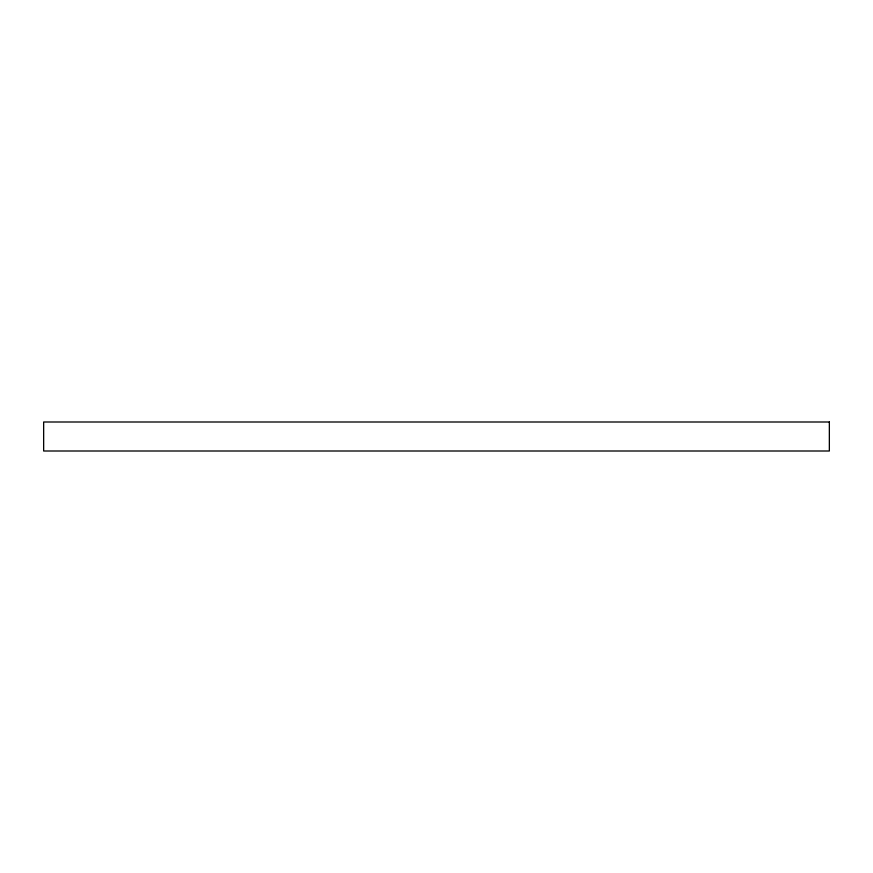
<?xml version="1.0" encoding="UTF-8"?>
<svg xmlns="http://www.w3.org/2000/svg" width="873" height="873" viewBox="0 0 873 873"><rect width="100%" height="100%" fill="white"/><g stroke="black" fill="none" stroke-linecap="round" stroke-linejoin="round"><path stroke-width="1.31" d="M829.35 421.997L43.65 421.997L43.65 451.003L829.35 451.003L829.35 421.997"/></g></svg>
